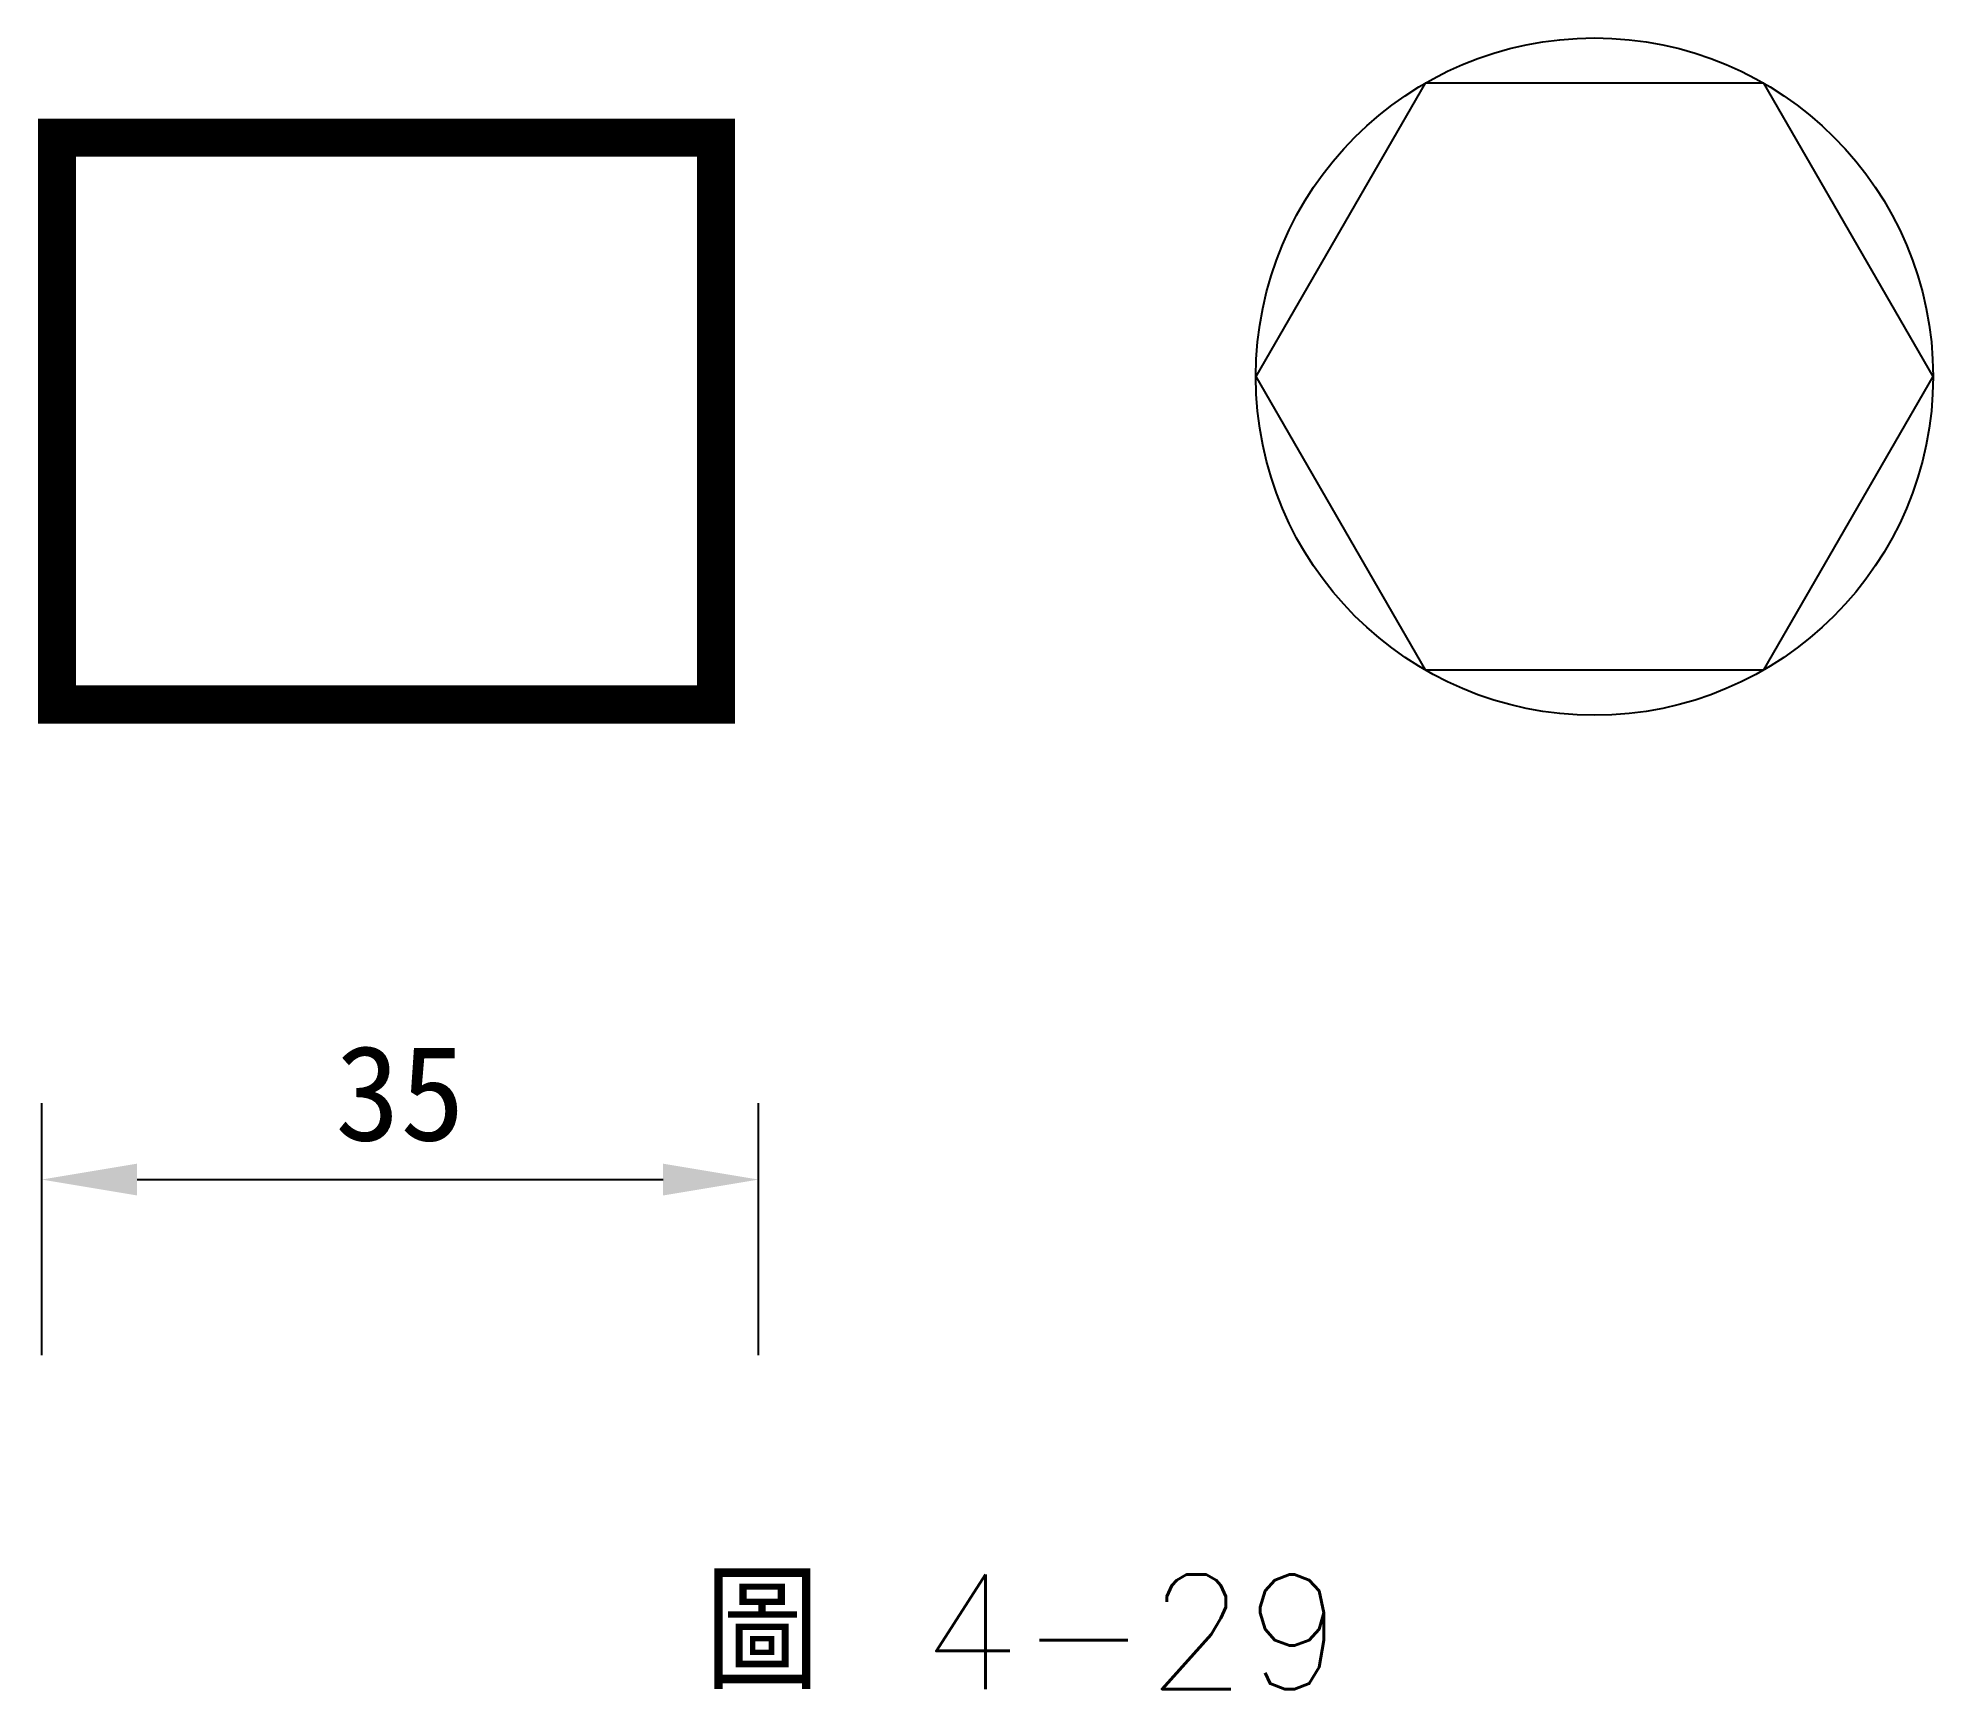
# Model space of a CAD drawing. Extents: x 69.9 to 119.6, y -32.3 to 10.9.
import ezdxf

# ---------------------------------------------------------------- set-up
doc = ezdxf.new("R2010")
doc.units = 0
doc.layers.get('0').update_dxf_attribs({"color": 3, "linetype": 'CONTINUOUS'})
doc.layers.get('DEFPOINTS').update_dxf_attribs({"linetype": 'CONTINUOUS'})
doc.layers.add('輪廓線', color=7, linetype='CONTINUOUS')
doc.styles.add('CNS', font='txt.shx', dxfattribs={"width": 0.75, "height": 3, "bigfont": 'chineset.shx'})
doc.dimstyles.get("Standard").update_dxf_attribs({"dimtxt": 0.18, "dimasz": 0.18, "dimexe": 0.18, "dimexo": 0.0625, "dimgap": 0.09, "dimtad": 0, "dimtih": 1, "dimtoh": 1, "dimdec": 4, "dimzin": 0, "dimdsep": 46, "dimtxsty": 'Standard', "dimcen": 0.09, "dimadec": 0, "dimazin": 0, "dimtfac": 1, "dimtdec": 4, "dimtofl": 0, "dimtmove": 0, "dimatfit": 3, "dimfxl": 1, "dimtolj": 1, "dimtzin": 0, "dimarcsym": 0})

# ---------------------------------------------------------------- blocks, each defined once
blk = doc.blocks.new('a')
at = {"layer": '輪廓線'}
blk.add_lwpolyline([(8.873, 0), (4.437, 7.685), (-4.437, 7.685), (-8.873, 0), (-4.437, -7.685), (4.437, -7.685)], close=True, dxfattribs=at)
blk.add_circle((0, 0), 8.873, dxfattribs=at)
blk = doc.blocks.new('*D2')
at = {"color": 7, "lineweight": -2}
for p, q in [((70.03, -23.596), (70.03, -16.998)), ((88.812, -23.596), (88.812, -16.998)), ((72.53, -18.998), (86.312, -18.998))]:
    blk.add_line(p, q, dxfattribs=at)
at = {"color": 7}
for points in [[(72.53, -18.582), (72.53, -19.415), (70.03, -18.998)], [(86.312, -18.582), (86.312, -19.415), (88.812, -18.998)]]:
    blk.add_solid(points, dxfattribs=at)
at = {"layer": 'DEFPOINTS', "color": 0}
for p in [(88.812, -18.998), (70.03, -24.596), (88.812, -24.596)]:
    blk.add_point(p, dxfattribs=at)
at = {"color": 7, "insert": (79.421, -16.748), "char_height": 2.5, "attachment_point": 5}
blk.add_mtext('\\A1;35', dxfattribs=at)

msp = doc.modelspace()

# ---------------------------------------------------------------- linework, layer by layer
at = {"layer": '輪廓線', "const_width": 1}
msp.add_lwpolyline([(70.43122, -6.55183), (87.69827, -6.55183), (87.69827, 8.2993), (70.43122, 8.2993)], close=True, dxfattribs=at)

# ---------------------------------------------------------------- block references
msp.add_blockref('a', (110.71448, 2.03956))

# ---------------------------------------------------------------- texts
at = {"layer": '輪廓線', "style": 'CNS'}
msp.add_text('圖 4-29', height=3, dxfattribs=at).set_placement((87.41149, -32.34776))

# ---------------------------------------------------------------- dimensions: what is measured, and where the dimension line sits
dim = msp.add_linear_dim(base=(88.81219, -18.99826), p1=(70.03037, -24.59602), p2=(88.81219, -24.59602), text='35', dimstyle='Standard', override={"dimtxt": 2.5, "dimasz": 2.5, "dimexe": 2, "dimexo": 1, "dimgap": 1, "dimtad": 1, "dimtih": 0, "dimtoh": 0, "dimzin": 8, "dimlunit": 6, "dimcen": 2.5, "dimclrd": 7, "dimclre": 7, "dimclrt": 7, "dimtofl": 1})
dim.commit()
dim.dimension.update_dxf_attribs({"geometry": '*D2', "text_midpoint": (79.42128, -16.74826)})

doc.saveas('drawing.dxf')
